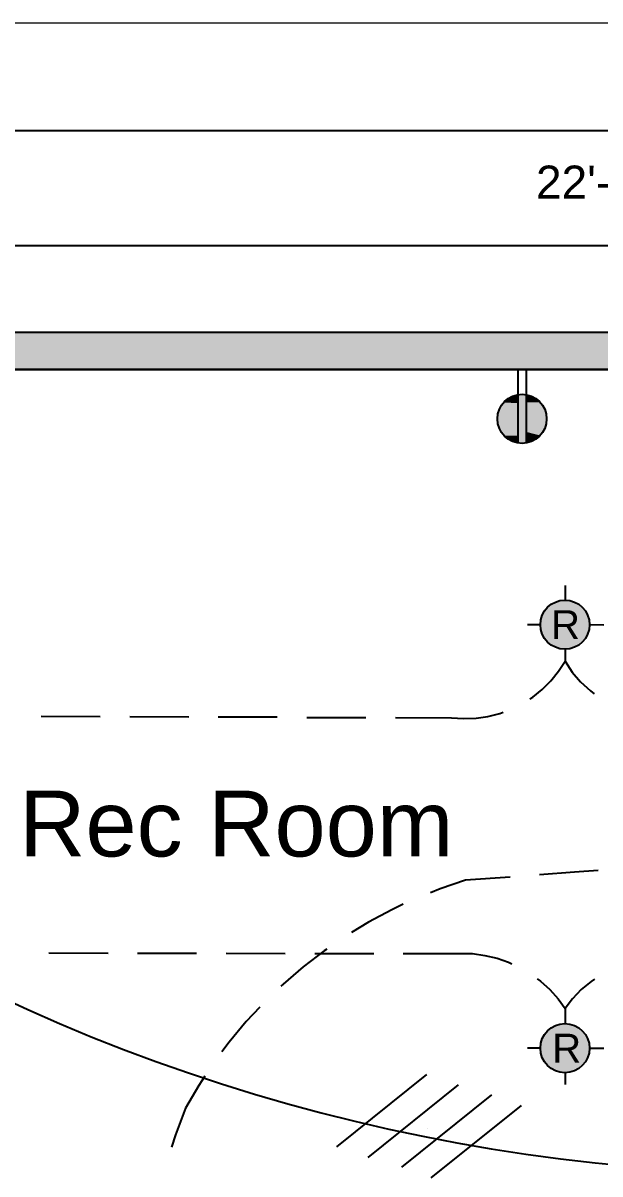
# Model space of a CAD drawing. Header units: millimetres. Extents: x -6528 to 8477, y -4350 to 6937.
# Drawn here: x -2721 to -941, y 3385 to 6937 of the extents above; entities that cross this region are included whole.
import ezdxf

# ---------------------------------------------------------------- set-up
doc = ezdxf.new("R2010")
doc.units = ezdxf.units.MM
doc.styles.add('PDF Arial', font='arial.ttf')

msp = doc.modelspace()

# ---------------------------------------------------------------- linework, layer by layer
at = {"color": 7, "lineweight": 0}
msp.add_lwpolyline([(-6528.3, -4349.5), (8476.7, -4349.5), (8476.7, 6937), (-6528.3, 6937)], close=True, dxfattribs=at)
at = {"color": 7, "lineweight": 25}
for points in [[(-4502, 6605.4), (6999.5, 6605.4)], [(-4502, 6250.7), (2233.9, 6250.7)], [(7113.7, 5031), (6999.5, 5031), (6999.5, 4980), (7113.7, 4980), (7113.7, 5982.2), (-4616.2, 5982.2), (-4616.2, 4980), (-4502, 4980), (-4502, 5868)], [(-4502, 5868), (2348.1, 5868), (-4502, 5868)], [(-1193, 5639.6), (-1193, 5869.2)], [(-1167.4, 5639.6), (-1167.4, 5869.2)], [(-1048.4, 5201.1), (-1048.4, 5155)], [(-1123.7, 5079.6), (-1165, 5079.6)], [(-929.3, 5078.4), (-971.9, 5079.6)], [(-1048.4, 5003.1), (-1048.4, 4967.9)], [(-1157.7, 4851.3), (-1148, 4856.1), (-1118.9, 4880.4), (-1092.1, 4907.1), (-1069, 4936.3), (-1048.4, 4967.9), (-1026.5, 4933.9), (-1001, 4903.5), (-970.6, 4875.6), (-958.5, 4867)], [(-2665.3, 4797.8), (-2483.1, 4796.6)], [(-2391.9, 4796.6), (-2209.7, 4795.4)], [(-1572, 4794.2), (-1399.5, 4792.9), (-1361.8, 4790.5), (-1322.9, 4791.7), (-1286.5, 4796.6), (-1250, 4806.3), (-1239.1, 4810)], [(-2118.6, 4795.4), (-1936.4, 4795.4)], [(-1845.3, 4794.2), (-1663.1, 4794.2)], [(-1218.5, 4301), (-1355.7, 4291.2), (-1433.5, 4264.5), (-1463.9, 4252.4)], [(-946.4, 4321.6), (-1019.2, 4316.8), (-1127.4, 4308.2)], [(-1547.7, 4217.1), (-1582.9, 4200.1), (-1654.6, 4162.5), (-1708, 4129.7)], [(-2641, 4067.7), (-2458.8, 4066.5)], [(-2367.6, 4066.5), (-2185.4, 4066.5)], [(-2094.3, 4066.5), (-1912.1, 4065.3)], [(-1783.3, 4078.7), (-1791.8, 4073.8), (-1856.2, 4024), (-1918.2, 3970.5), (-1925.5, 3964.5)], [(-1821, 4065.3), (-1638.8, 4065.3)], [(-1547.7, 4065.3), (-1333.9, 4065.3), (-1296.2, 4059.2), (-1258.6, 4050.7), (-1223.3, 4038.6), (-1212.4, 4033.7)], [(-1134.6, 3987.5), (-1124.9, 3980.3), (-1095.8, 3954.7), (-1070.3, 3925.6), (-1048.4, 3895.2), (-1048.4, 3849.1)], [(-957.3, 3986.3), (-968.2, 3979), (-998.6, 3954.7), (-1025.3, 3925.6), (-1048.4, 3895.2)], [(-1989.9, 3900.1), (-2032.4, 3855.1), (-2084.6, 3792), (-2107.7, 3761.6)], [(-1123.7, 3773.7), (-1165, 3773.7)], [(-929.3, 3772.5), (-971.9, 3772.5)], [(-1048.4, 3697.2), (-1048.4, 3660.8)], [(-2159.9, 3686.3), (-2178.1, 3658.3), (-2219.4, 3587.9), (-2251, 3505.3), (-2263.2, 3467.6)], [(-1476, 3692.4), (-1754.2, 3468.8)], [(-1378.8, 3659.6), (-1657, 3436)], [(-1275.6, 3629.2), (-1553.7, 3405.7)], [(-1184.5, 3596.4), (-1462.6, 3372.9)], [(-1472.4, 3525.9), (-1472.4, 3525.9)]]:
    msp.add_lwpolyline(points, dxfattribs=at)
for centre in [(-1181.4, 5715.6), (-1049, 5080.2), (-1049, 3773.1)]:
    msp.add_circle(centre, 75.9, dxfattribs=at)
msp.add_arc((-353.1, 9136.7), 5748.3, 209.23071, 278.18445, dxfattribs=at)
at = {"color": 252, "true_color": 0x959595, "transparency": 33554559}
for points in [[(3690.5, 5982.2), (-4616.2, 5982.2), (3690.5, 5868)], [(-4616.2, 5982.2), (3690.5, 5868), (-4616.2, 5868)]]:
    msp.add_solid(points, dxfattribs=at)
at = {"color": 102, "true_color": 0x12c44a, "transparency": 33554559}
for points in [[(-1179.6, 5790.3), (-1168.7, 5789.1), (-1193, 5789.1)], [(-1191.7, 5789.1), (-1191.7, 5789.1), (-1188.1, 5790.3)], [(-1191.7, 5789.1), (-1188.1, 5790.3), (-1184.5, 5790.3)], [(-1182, 5790.3), (-1178.4, 5790.3), (-1184.5, 5790.3)], [(-1178.4, 5790.3), (-1173.5, 5790.3), (-1169.9, 5789.1)], [(-1244, 5756.3), (-1193, 5755.1), (-1245.2, 5755.1)], [(-1244, 5755.1), (-1245.2, 5755.1), (-1245.2, 5755.1)], [(-1245.2, 5755.1), (-1245.2, 5753.8), (-1245.2, 5753.8)], [(-1245.2, 5755.1), (-1193, 5755.1), (-1193, 5755.1)], [(-1193, 5755.1), (-1193, 5755.1), (-1245.2, 5755.1)], [(-1193, 5755.1), (-1245.2, 5755.1), (-1193, 5752.6)], [(-1245.2, 5755.1), (-1193, 5752.6), (-1245.2, 5752.6)], [(-1241.5, 5758.7), (-1193, 5756.3), (-1244, 5756.3)], [(-1244, 5756.3), (-1244, 5756.3), (-1242.8, 5758.7)], [(-1244, 5756.3), (-1242.8, 5758.7), (-1241.5, 5758.7)], [(-1244, 5756.3), (-1244, 5755.1), (-1244, 5755.1)], [(-1193, 5756.3), (-1244, 5756.3), (-1193, 5755.1)], [(-1241.5, 5759.9), (-1241.5, 5758.7), (-1242.8, 5758.7)], [(-1240.3, 5759.9), (-1241.5, 5759.9), (-1241.5, 5759.9)], [(-1240.3, 5759.9), (-1193, 5758.7), (-1241.5, 5758.7)], [(-1193, 5758.7), (-1241.5, 5758.7), (-1193, 5756.3)], [(-1237.9, 5763.6), (-1193, 5759.9), (-1240.3, 5759.9)], [(-1237.9, 5763.6), (-1240.3, 5759.9), (-1240.3, 5759.9)], [(-1240.3, 5759.9), (-1240.3, 5759.9), (-1237.9, 5763.6)], [(-1193, 5759.9), (-1240.3, 5759.9), (-1193, 5758.7)], [(-1236.7, 5766), (-1237.9, 5764.8), (-1237.9, 5764.8)], [(-1236.7, 5766), (-1193, 5763.6), (-1237.9, 5763.6)], [(-1237.9, 5764.8), (-1237.9, 5763.6), (-1237.9, 5763.6)], [(-1193, 5763.6), (-1237.9, 5763.6), (-1193, 5759.9)], [(-1235.5, 5767.2), (-1236.7, 5766), (-1236.7, 5766)], [(-1235.5, 5767.2), (-1193, 5766), (-1236.7, 5766)], [(-1193, 5766), (-1236.7, 5766), (-1193, 5763.6)], [(-1234.3, 5767.2), (-1235.5, 5767.2), (-1235.5, 5767.2)], [(-1234.3, 5767.2), (-1193, 5767.2), (-1235.5, 5767.2)], [(-1193, 5767.2), (-1235.5, 5767.2), (-1193, 5766)], [(-1233, 5768.4), (-1193, 5767.2), (-1234.3, 5767.2)], [(-1233, 5768.4), (-1234.3, 5767.2), (-1234.3, 5767.2)], [(-1234.3, 5767.2), (-1234.3, 5767.2), (-1233, 5768.4)], [(-1230.6, 5770.8), (-1193, 5768.4), (-1233, 5768.4)], [(-1231.8, 5769.6), (-1233, 5768.4), (-1233, 5768.4)], [(-1193, 5768.4), (-1233, 5768.4), (-1193, 5767.2)], [(-1230.6, 5770.8), (-1231.8, 5769.6), (-1231.8, 5769.6)], [(-1228.2, 5773.3), (-1193, 5770.8), (-1230.6, 5770.8)], [(-1230.6, 5770.8), (-1230.6, 5770.8), (-1229.4, 5773.3)], [(-1230.6, 5770.8), (-1229.4, 5773.3), (-1228.2, 5773.3)], [(-1193, 5770.8), (-1230.6, 5770.8), (-1193, 5768.4)], [(-1227, 5774.5), (-1228.2, 5773.3), (-1229.4, 5773.3)], [(-1225.8, 5775.7), (-1193, 5773.3), (-1228.2, 5773.3)], [(-1193, 5773.3), (-1228.2, 5773.3), (-1193, 5770.8)], [(-1225.8, 5775.7), (-1227, 5774.5), (-1227, 5774.5)], [(-1222.1, 5778.1), (-1193, 5775.7), (-1225.8, 5775.7)], [(-1224.5, 5775.7), (-1225.8, 5775.7), (-1225.8, 5775.7)], [(-1225.8, 5775.7), (-1193, 5775.7), (-1193, 5775.7)], [(-1193, 5775.7), (-1193, 5775.7), (-1225.8, 5775.7)], [(-1193, 5775.7), (-1225.8, 5775.7), (-1193, 5773.3)], [(-1223.3, 5776.9), (-1224.5, 5775.7), (-1224.5, 5775.7)], [(-1220.9, 5778.1), (-1222.1, 5778.1), (-1223.3, 5778.1)], [(-1223.3, 5776.9), (-1223.3, 5776.9), (-1223.3, 5778.1)], [(-1223.3, 5776.9), (-1223.3, 5778.1), (-1222.1, 5778.1)], [(-1193, 5778.1), (-1220.9, 5778.1), (-1222.1, 5778.1)], [(-1193, 5778.1), (-1222.1, 5778.1), (-1193, 5775.7)], [(-1219.7, 5779.3), (-1220.9, 5778.1), (-1220.9, 5778.1)], [(-1219.7, 5779.3), (-1193, 5778.1), (-1220.9, 5778.1)], [(-1220.9, 5778.1), (-1193, 5778.1), (-1193, 5778.1)], [(-1217.3, 5780.6), (-1193, 5779.3), (-1219.7, 5779.3)], [(-1219.7, 5779.3), (-1219.7, 5779.3), (-1218.5, 5780.6)], [(-1219.7, 5779.3), (-1218.5, 5780.6), (-1217.3, 5780.6)], [(-1193, 5779.3), (-1219.7, 5779.3), (-1193, 5778.1)], [(-1216, 5781.8), (-1217.3, 5780.6), (-1218.5, 5780.6)], [(-1213.6, 5783), (-1193, 5780.6), (-1217.3, 5780.6)], [(-1193, 5780.6), (-1217.3, 5780.6), (-1193, 5779.3)], [(-1214.8, 5783), (-1213.6, 5783), (-1216, 5781.8)], [(-1212.4, 5783), (-1213.6, 5783), (-1214.8, 5783)], [(-1214.8, 5783), (-1213.6, 5783), (-1213.6, 5783)], [(-1213.6, 5783), (-1213.6, 5783), (-1214.8, 5783)], [(-1212.4, 5783), (-1193, 5783), (-1213.6, 5783)], [(-1213.6, 5783), (-1193, 5783), (-1193, 5783)], [(-1193, 5783), (-1193, 5783), (-1213.6, 5783)], [(-1193, 5783), (-1213.6, 5783), (-1193, 5780.6)], [(-1210, 5784.2), (-1211.2, 5784.2), (-1212.4, 5783)], [(-1210, 5784.2), (-1193, 5783), (-1212.4, 5783)], [(-1208.7, 5785.4), (-1210, 5784.2), (-1211.2, 5784.2)], [(-1211.2, 5784.2), (-1210, 5784.2), (-1210, 5784.2)], [(-1210, 5784.2), (-1210, 5784.2), (-1211.2, 5784.2)], [(-1206.3, 5785.4), (-1193, 5784.2), (-1210, 5784.2)], [(-1193, 5784.2), (-1210, 5784.2), (-1193, 5783)], [(-1206.3, 5785.4), (-1208.7, 5785.4), (-1208.7, 5785.4)], [(-1203.9, 5786.6), (-1205.1, 5786.6), (-1206.3, 5786.6)], [(-1205.1, 5786.6), (-1193, 5785.4), (-1206.3, 5785.4)], [(-1206.3, 5785.4), (-1206.3, 5785.4), (-1206.3, 5786.6)], [(-1206.3, 5785.4), (-1206.3, 5786.6), (-1205.1, 5786.6)], [(-1193, 5785.4), (-1206.3, 5785.4), (-1193, 5784.2)], [(-1193, 5786.6), (-1202.7, 5786.6), (-1205.1, 5786.6)], [(-1193, 5786.6), (-1205.1, 5786.6), (-1193, 5785.4)], [(-1201.5, 5787.9), (-1200.2, 5787.9), (-1203.9, 5786.6)], [(-1200.2, 5787.9), (-1193, 5786.6), (-1202.7, 5786.6)], [(-1202.7, 5786.6), (-1193, 5786.6), (-1193, 5786.6)], [(-1199, 5787.9), (-1200.2, 5787.9), (-1201.5, 5787.9)], [(-1201.5, 5787.9), (-1200.2, 5787.9), (-1200.2, 5787.9)], [(-1200.2, 5787.9), (-1200.2, 5787.9), (-1201.5, 5787.9)], [(-1197.8, 5787.9), (-1193, 5787.9), (-1200.2, 5787.9)], [(-1193, 5787.9), (-1200.2, 5787.9), (-1193, 5786.6)], [(-1197.8, 5787.9), (-1199, 5787.9), (-1199, 5787.9)], [(-1195.4, 5789.1), (-1193, 5787.9), (-1197.8, 5787.9)], [(-1197.8, 5787.9), (-1197.8, 5787.9), (-1196.6, 5789.1)], [(-1197.8, 5787.9), (-1196.6, 5789.1), (-1195.4, 5789.1)], [(-1195.4, 5789.1), (-1196.6, 5789.1), (-1196.6, 5789.1)], [(-1194.2, 5789.1), (-1195.4, 5789.1), (-1195.4, 5789.1)], [(-1194.2, 5789.1), (-1193, 5789.1), (-1195.4, 5789.1)], [(-1193, 5789.1), (-1195.4, 5789.1), (-1193, 5787.9)], [(-1193, 5789.1), (-1194.2, 5789.1), (-1194.2, 5789.1)], [(-1193, 5789.1), (-1194.2, 5789.1), (-1194.2, 5789.1)], [(-1194.2, 5789.1), (-1193, 5789.1), (-1193, 5789.1)], [(-1193, 5789.1), (-1193, 5789.1), (-1194.2, 5789.1)], [(-1194.2, 5789.1), (-1193, 5789.1), (-1193, 5789.1)], [(-1191.7, 5789.1), (-1193, 5789.1), (-1193, 5789.1)], [(-1167.4, 5789.1), (-1167.4, 5789.1), (-1193, 5789.1)], [(-1167.4, 5789.1), (-1193, 5789.1), (-1168.7, 5789.1)], [(-1167.4, 5789.1), (-1193, 5789.1), (-1167.4, 5639.6)], [(-1193, 5789.1), (-1167.4, 5639.6), (-1193, 5639.6)], [(-1169.9, 5789.1), (-1167.4, 5789.1), (-1168.7, 5789.1)], [(-1168.7, 5789.1), (-1167.4, 5789.1), (-1167.4, 5789.1)], [(-1167.4, 5789.1), (-1167.4, 5789.1), (-1168.7, 5789.1)], [(-1167.4, 5789.1), (-1160.2, 5787.9), (-1167.4, 5787.9)], [(-1160.2, 5787.9), (-1167.4, 5787.9), (-1146.8, 5783)], [(-1167.4, 5787.9), (-1146.8, 5783), (-1167.4, 5783)], [(-1146.8, 5783), (-1167.4, 5783), (-1134.6, 5775.7)], [(-1167.4, 5783), (-1134.6, 5775.7), (-1167.4, 5775.7)], [(-1134.6, 5775.7), (-1167.4, 5775.7), (-1124.9, 5766)], [(-1167.4, 5775.7), (-1124.9, 5766), (-1167.4, 5766)], [(-1124.9, 5766), (-1167.4, 5766), (-1116.4, 5755.1)], [(-1167.4, 5766), (-1116.4, 5755.1), (-1167.4, 5755.1)], [(-1116.4, 5755.1), (-1167.4, 5755.1), (-1110.3, 5741.7)], [(-1167.4, 5755.1), (-1110.3, 5741.7), (-1167.4, 5741.7)], [(-1254.9, 5728.3), (-1256.1, 5715), (-1256.1, 5715)], [(-1254.9, 5728.3), (-1193, 5715), (-1256.1, 5715)], [(-1253.7, 5733.2), (-1193, 5729.5), (-1254.9, 5729.5)], [(-1253.7, 5733.2), (-1254.9, 5729.5), (-1254.9, 5729.5)], [(-1254.9, 5729.5), (-1254.9, 5729.5), (-1253.7, 5733.2)], [(-1254.9, 5729.5), (-1254.9, 5728.3), (-1254.9, 5728.3)], [(-1193, 5729.5), (-1254.9, 5729.5), (-1193, 5728.3)], [(-1254.9, 5729.5), (-1193, 5728.3), (-1254.9, 5728.3)], [(-1254.9, 5728.3), (-1193, 5728.3), (-1193, 5728.3)], [(-1254.9, 5728.3), (-1193, 5728.3), (-1193, 5728.3)], [(-1193, 5728.3), (-1193, 5728.3), (-1254.9, 5728.3)], [(-1193, 5728.3), (-1254.9, 5728.3), (-1193, 5715)], [(-1251.3, 5740.5), (-1193, 5733.2), (-1253.7, 5733.2)], [(-1251.3, 5740.5), (-1253.7, 5733.2), (-1253.7, 5733.2)], [(-1253.7, 5733.2), (-1253.7, 5733.2), (-1251.3, 5740.5)], [(-1253.7, 5733.2), (-1193, 5733.2), (-1193, 5733.2)], [(-1193, 5733.2), (-1193, 5733.2), (-1253.7, 5733.2)], [(-1193, 5733.2), (-1253.7, 5733.2), (-1193, 5729.5)], [(-1248.8, 5746.6), (-1251.3, 5742.9), (-1251.3, 5742.9)], [(-1251.3, 5742.9), (-1251.3, 5742.9), (-1248.8, 5746.6)], [(-1251.3, 5742.9), (-1251.3, 5741.7), (-1251.3, 5741.7)], [(-1250, 5742.9), (-1193, 5741.7), (-1251.3, 5741.7)], [(-1251.3, 5741.7), (-1193, 5741.7), (-1193, 5741.7)], [(-1193, 5741.7), (-1193, 5741.7), (-1251.3, 5741.7)], [(-1251.3, 5740.5), (-1251.3, 5740.5), (-1251.3, 5741.7)], [(-1251.3, 5740.5), (-1251.3, 5741.7), (-1193, 5740.5)], [(-1251.3, 5741.7), (-1193, 5740.5), (-1193, 5741.7)], [(-1193, 5740.5), (-1251.3, 5740.5), (-1193, 5733.2)], [(-1248.8, 5746.6), (-1193, 5742.9), (-1250, 5742.9)], [(-1193, 5742.9), (-1250, 5742.9), (-1193, 5741.7)], [(-1245.2, 5752.6), (-1193, 5747.8), (-1248.8, 5747.8)], [(-1246.4, 5752.6), (-1248.8, 5747.8), (-1248.8, 5747.8)], [(-1248.8, 5747.8), (-1248.8, 5747.8), (-1246.4, 5752.6)], [(-1248.8, 5747.8), (-1248.8, 5746.6), (-1248.8, 5746.6)], [(-1193, 5747.8), (-1248.8, 5747.8), (-1193, 5746.6)], [(-1248.8, 5747.8), (-1193, 5746.6), (-1248.8, 5746.6)], [(-1193, 5746.6), (-1248.8, 5746.6), (-1193, 5742.9)], [(-1245.2, 5753.8), (-1246.4, 5752.6), (-1246.4, 5752.6)], [(-1193, 5752.6), (-1245.2, 5752.6), (-1193, 5747.8)], [(-1110.3, 5741.7), (-1167.4, 5741.7), (-1105.5, 5728.3)], [(-1167.4, 5741.7), (-1105.5, 5728.3), (-1167.4, 5728.3)], [(-1105.5, 5728.3), (-1167.4, 5728.3), (-1104.3, 5715)], [(-1167.4, 5728.3), (-1104.3, 5715), (-1167.4, 5715)], [(-1256.1, 5715), (-1254.9, 5701.6), (-1254.9, 5701.6)], [(-1193, 5715), (-1256.1, 5715), (-1193, 5700.4)], [(-1256.1, 5715), (-1193, 5700.4), (-1254.9, 5700.4)], [(-1254.9, 5701.6), (-1254.9, 5700.4), (-1254.9, 5700.4)], [(-1254.9, 5700.4), (-1193, 5700.4), (-1193, 5700.4)], [(-1193, 5700.4), (-1193, 5700.4), (-1254.9, 5700.4)], [(-1193, 5700.4), (-1254.9, 5700.4), (-1193, 5696.7)], [(-1254.9, 5700.4), (-1193, 5696.7), (-1253.7, 5696.7)], [(-1254.9, 5700.4), (-1253.7, 5696.7), (-1253.7, 5696.7)], [(-1253.7, 5696.7), (-1253.7, 5696.7), (-1254.9, 5700.4)], [(-1253.7, 5696.7), (-1253.7, 5695.5), (-1253.7, 5695.5)], [(-1253.7, 5696.7), (-1193, 5696.7), (-1193, 5696.7)], [(-1193, 5696.7), (-1193, 5696.7), (-1253.7, 5696.7)], [(-1193, 5696.7), (-1253.7, 5696.7), (-1193, 5695.5)], [(-1253.7, 5696.7), (-1193, 5695.5), (-1253.7, 5695.5)], [(-1193, 5695.5), (-1253.7, 5695.5), (-1193, 5688.2)], [(-1253.7, 5695.5), (-1193, 5688.2), (-1251.3, 5688.2)], [(-1253.7, 5695.5), (-1251.3, 5688.2), (-1251.3, 5688.2)], [(-1251.3, 5688.2), (-1251.3, 5688.2), (-1253.7, 5695.5)], [(-1251.3, 5688.2), (-1251.3, 5687), (-1251.3, 5687)], [(-1193, 5688.2), (-1251.3, 5688.2), (-1193, 5687)], [(-1251.3, 5688.2), (-1193, 5687), (-1251.3, 5687)], [(-1251.3, 5687), (-1193, 5687), (-1193, 5687)], [(-1193, 5687), (-1193, 5687), (-1251.3, 5687)], [(-1251.3, 5687), (-1251.3, 5685.8), (-1251.3, 5685.8)], [(-1193, 5687), (-1251.3, 5687), (-1193, 5685.8)], [(-1251.3, 5687), (-1193, 5685.8), (-1250, 5685.8)], [(-1251.3, 5685.8), (-1248.8, 5683.4), (-1248.8, 5683.4)], [(-1248.8, 5683.4), (-1248.8, 5683.4), (-1251.3, 5685.8)], [(-1193, 5685.8), (-1250, 5685.8), (-1193, 5683.4)], [(-1250, 5685.8), (-1193, 5683.4), (-1248.8, 5683.4)], [(-1104.3, 5715), (-1167.4, 5715), (-1105.5, 5700.4)], [(-1167.4, 5715), (-1105.5, 5700.4), (-1167.4, 5700.4)], [(-1105.5, 5700.4), (-1167.4, 5700.4), (-1110.3, 5687)], [(-1167.4, 5700.4), (-1110.3, 5687), (-1167.4, 5687)], [(-1110.3, 5687), (-1167.4, 5687), (-1116.4, 5674.9)], [(-1167.4, 5687), (-1116.4, 5674.9), (-1167.4, 5674.9)], [(-1248.8, 5683.4), (-1248.8, 5682.2), (-1248.8, 5682.2)], [(-1193, 5683.4), (-1248.8, 5683.4), (-1193, 5681)], [(-1248.8, 5683.4), (-1193, 5681), (-1248.8, 5681)], [(-1248.8, 5682.2), (-1248.8, 5681), (-1248.8, 5681)], [(-1193, 5681), (-1248.8, 5681), (-1193, 5676.1)], [(-1248.8, 5681), (-1193, 5676.1), (-1245.2, 5676.1)], [(-1248.8, 5681), (-1246.4, 5676.1), (-1246.4, 5676.1)], [(-1246.4, 5676.1), (-1246.4, 5676.1), (-1248.8, 5681)], [(-1246.4, 5676.1), (-1245.2, 5676.1), (-1245.2, 5676.1)], [(-1245.2, 5676.1), (-1245.2, 5674.9), (-1245.2, 5674.9)], [(-1193, 5676.1), (-1245.2, 5676.1), (-1193, 5674.9)], [(-1245.2, 5676.1), (-1193, 5674.9), (-1245.2, 5674.9)], [(-1245.2, 5674.9), (-1244, 5673.7), (-1244, 5673.7)], [(-1193, 5674.9), (-1245.2, 5674.9), (-1193, 5673.7)], [(-1245.2, 5674.9), (-1193, 5673.7), (-1244, 5673.7)], [(-1244, 5673.7), (-1244, 5672.4), (-1244, 5672.4)], [(-1193, 5673.7), (-1244, 5673.7), (-1193, 5671.2)], [(-1244, 5673.7), (-1193, 5671.2), (-1241.5, 5671.2)], [(-1244, 5672.4), (-1241.5, 5671.2), (-1242.8, 5671.2)], [(-1242.8, 5671.2), (-1241.5, 5671.2), (-1241.5, 5670)], [(-1193, 5671.2), (-1241.5, 5671.2), (-1193, 5670)], [(-1241.5, 5671.2), (-1193, 5670), (-1241.5, 5670)], [(-1241.5, 5670), (-1240.3, 5668.8), (-1240.3, 5668.8)], [(-1193, 5670), (-1241.5, 5670), (-1193, 5668.8)], [(-1241.5, 5670), (-1193, 5668.8), (-1240.3, 5668.8)], [(-1193, 5668.8), (-1240.3, 5668.8), (-1193, 5665.2)], [(-1240.3, 5668.8), (-1193, 5665.2), (-1237.9, 5665.2)], [(-1240.3, 5668.8), (-1237.9, 5665.2), (-1237.9, 5665.2)], [(-1237.9, 5665.2), (-1237.9, 5665.2), (-1240.3, 5668.8)], [(-1237.9, 5665.2), (-1237.9, 5663.9), (-1237.9, 5663.9)], [(-1193, 5665.2), (-1237.9, 5665.2), (-1193, 5663.9)], [(-1237.9, 5665.2), (-1193, 5663.9), (-1236.7, 5663.9)], [(-1237.9, 5663.9), (-1236.7, 5663.9), (-1236.7, 5663.9)], [(-1236.7, 5663.9), (-1235.5, 5662.7), (-1235.5, 5662.7)], [(-1236.7, 5663.9), (-1193, 5663.9), (-1193, 5663.9)], [(-1193, 5663.9), (-1193, 5663.9), (-1236.7, 5663.9)], [(-1193, 5663.9), (-1236.7, 5663.9), (-1193, 5660.3)], [(-1236.7, 5663.9), (-1193, 5660.3), (-1233, 5660.3)], [(-1235.5, 5662.7), (-1234.3, 5661.5), (-1234.3, 5661.5)], [(-1234.3, 5661.5), (-1233, 5660.3), (-1233, 5660.3)], [(-1233, 5660.3), (-1233, 5660.3), (-1234.3, 5661.5)], [(-1233, 5660.3), (-1231.8, 5659.1), (-1231.8, 5659.1)], [(-1193, 5660.3), (-1233, 5660.3), (-1193, 5659.1)], [(-1233, 5660.3), (-1193, 5659.1), (-1231.8, 5659.1)], [(-1231.8, 5659.1), (-1230.6, 5657.9), (-1230.6, 5657.9)], [(-1193, 5659.1), (-1231.8, 5659.1), (-1193, 5657.9)], [(-1231.8, 5659.1), (-1193, 5657.9), (-1230.6, 5657.9)], [(-1193, 5657.9), (-1230.6, 5657.9), (-1193, 5656.7)], [(-1230.6, 5657.9), (-1193, 5656.7), (-1228.2, 5656.7)], [(-1230.6, 5657.9), (-1228.2, 5656.7), (-1229.4, 5656.7)], [(-1229.4, 5656.7), (-1228.2, 5656.7), (-1227, 5655.4)], [(-1193, 5656.7), (-1228.2, 5656.7), (-1193, 5654.2)], [(-1228.2, 5656.7), (-1193, 5654.2), (-1225.8, 5654.2)], [(-1227, 5655.4), (-1225.8, 5654.2), (-1225.8, 5654.2)], [(-1225.8, 5654.2), (-1224.5, 5653), (-1224.5, 5653)], [(-1193, 5654.2), (-1225.8, 5654.2), (-1193, 5653)], [(-1225.8, 5654.2), (-1193, 5653), (-1224.5, 5653)], [(-1224.5, 5653), (-1223.3, 5651.8), (-1223.3, 5651.8)], [(-1193, 5653), (-1224.5, 5653), (-1193, 5651.8)], [(-1224.5, 5653), (-1193, 5651.8), (-1222.1, 5651.8)], [(-1223.3, 5651.8), (-1222.1, 5651.8), (-1220.9, 5650.6)], [(-1223.3, 5651.8), (-1222.1, 5651.8), (-1222.1, 5651.8)], [(-1222.1, 5651.8), (-1222.1, 5651.8), (-1223.3, 5651.8)], [(-1193, 5651.8), (-1222.1, 5651.8), (-1193, 5650.6)], [(-1222.1, 5651.8), (-1193, 5650.6), (-1220.9, 5650.6)], [(-1220.9, 5650.6), (-1219.7, 5649.4), (-1219.7, 5649.4)], [(-1193, 5650.6), (-1220.9, 5650.6), (-1193, 5649.4)], [(-1220.9, 5650.6), (-1193, 5649.4), (-1219.7, 5649.4)], [(-1193, 5649.4), (-1219.7, 5649.4), (-1193, 5648.2)], [(-1219.7, 5649.4), (-1193, 5648.2), (-1217.3, 5648.2)], [(-1219.7, 5649.4), (-1217.3, 5648.2), (-1218.5, 5648.2)], [(-1218.5, 5648.2), (-1217.3, 5648.2), (-1216, 5648.2)], [(-1217.3, 5648.2), (-1193, 5648.2), (-1216, 5648.2)], [(-1216, 5648.2), (-1213.6, 5646.9), (-1214.8, 5646.9)], [(-1193, 5648.2), (-1216, 5648.2), (-1193, 5646.9)], [(-1216, 5648.2), (-1193, 5646.9), (-1213.6, 5646.9)], [(-1116.4, 5674.9), (-1167.4, 5674.9), (-1124.9, 5663.9)], [(-1167.4, 5674.9), (-1124.9, 5663.9), (-1167.4, 5663.9)], [(-1124.9, 5663.9), (-1167.4, 5663.9), (-1134.6, 5654.2)], [(-1167.4, 5663.9), (-1134.6, 5654.2), (-1167.4, 5654.2)], [(-1134.6, 5654.2), (-1167.4, 5654.2), (-1146.8, 5646.9)], [(-1167.4, 5654.2), (-1146.8, 5646.9), (-1167.4, 5646.9)], [(-1214.8, 5646.9), (-1213.6, 5646.9), (-1212.4, 5645.7)], [(-1214.8, 5646.9), (-1213.6, 5646.9), (-1213.6, 5646.9)], [(-1213.6, 5646.9), (-1213.6, 5646.9), (-1214.8, 5646.9)], [(-1193, 5646.9), (-1213.6, 5646.9), (-1193, 5645.7)], [(-1213.6, 5646.9), (-1193, 5645.7), (-1210, 5645.7)], [(-1212.4, 5645.7), (-1210, 5645.7), (-1211.2, 5645.7)], [(-1210, 5645.7), (-1211.2, 5645.7), (-1210, 5644.5)], [(-1211.2, 5645.7), (-1210, 5644.5), (-1211.2, 5644.5)], [(-1211.2, 5644.5), (-1210, 5644.5), (-1208.7, 5644.5)], [(-1193, 5645.7), (-1210, 5645.7), (-1193, 5644.5)], [(-1210, 5645.7), (-1193, 5644.5), (-1210, 5644.5)], [(-1210, 5644.5), (-1193, 5644.5), (-1207.5, 5644.5)], [(-1208.7, 5644.5), (-1206.3, 5643.3), (-1206.3, 5643.3)], [(-1193, 5644.5), (-1207.5, 5644.5), (-1193, 5643.3)], [(-1207.5, 5644.5), (-1193, 5643.3), (-1206.3, 5643.3)], [(-1205.1, 5643.3), (-1205.1, 5643.3), (-1206.3, 5643.3)], [(-1206.3, 5643.3), (-1205.1, 5643.3), (-1203.9, 5642.1)], [(-1193, 5643.3), (-1206.3, 5643.3), (-1193, 5642.1)], [(-1206.3, 5643.3), (-1193, 5642.1), (-1200.2, 5642.1)], [(-1203.9, 5642.1), (-1200.2, 5642.1), (-1201.5, 5642.1)], [(-1201.5, 5642.1), (-1200.2, 5642.1), (-1199, 5640.9)], [(-1201.5, 5642.1), (-1200.2, 5642.1), (-1200.2, 5642.1)], [(-1200.2, 5642.1), (-1200.2, 5642.1), (-1201.5, 5642.1)], [(-1200.2, 5642.1), (-1193, 5642.1), (-1193, 5642.1)], [(-1193, 5642.1), (-1193, 5642.1), (-1200.2, 5642.1)], [(-1193, 5642.1), (-1200.2, 5642.1), (-1193, 5640.9)], [(-1200.2, 5642.1), (-1193, 5640.9), (-1197.8, 5640.9)], [(-1199, 5640.9), (-1197.8, 5640.9), (-1197.8, 5640.9)], [(-1197.8, 5640.9), (-1193, 5640.9), (-1195.4, 5640.9)], [(-1197.8, 5640.9), (-1195.4, 5640.9), (-1196.6, 5640.9)], [(-1196.6, 5640.9), (-1195.4, 5640.9), (-1195.4, 5640.9)], [(-1195.4, 5640.9), (-1194.2, 5639.6), (-1194.2, 5639.6)], [(-1193, 5640.9), (-1195.4, 5640.9), (-1193, 5639.6)], [(-1195.4, 5640.9), (-1193, 5639.6), (-1194.2, 5639.6)], [(-1194.2, 5639.6), (-1193, 5639.6), (-1193, 5639.6)], [(-1194.2, 5639.6), (-1193, 5639.6), (-1193, 5639.6)], [(-1193, 5639.6), (-1193, 5639.6), (-1194.2, 5639.6)], [(-1194.2, 5639.6), (-1193, 5639.6), (-1193, 5639.6)], [(-1193, 5639.6), (-1193, 5639.6), (-1194.2, 5639.6)], [(-1194.2, 5639.6), (-1193, 5639.6), (-1193, 5639.6)], [(-1193, 5639.6), (-1193, 5639.6), (-1194.2, 5639.6)], [(-1193, 5639.6), (-1191.7, 5639.6), (-1191.7, 5639.6)], [(-1167.4, 5639.6), (-1168.7, 5639.6), (-1193, 5639.6)], [(-1193, 5639.6), (-1168.7, 5639.6), (-1179.6, 5638.4)], [(-1191.7, 5639.6), (-1184.5, 5639.6), (-1188.1, 5639.6)], [(-1184.5, 5639.6), (-1178.4, 5639.6), (-1182, 5638.4)], [(-1169.9, 5639.6), (-1173.5, 5639.6), (-1178.4, 5639.6)], [(-1167.4, 5639.6), (-1168.7, 5639.6), (-1169.9, 5639.6)], [(-1168.7, 5639.6), (-1169.9, 5639.6), (-1169.9, 5639.6)], [(-1167.4, 5639.6), (-1168.7, 5639.6), (-1168.7, 5639.6)], [(-1168.7, 5639.6), (-1167.4, 5639.6), (-1167.4, 5639.6)], [(-1167.4, 5639.6), (-1167.4, 5639.6), (-1168.7, 5639.6)], [(-1146.8, 5646.9), (-1167.4, 5646.9), (-1160.2, 5642.1)], [(-1167.4, 5646.9), (-1160.2, 5642.1), (-1167.4, 5642.1)], [(-1167.4, 5640.9), (-1167.4, 5640.9), (-1167.4, 5642.1)], [(-1167.4, 5640.9), (-1167.4, 5642.1), (-1160.2, 5642.1)], [(-1167.4, 5640.9), (-1167.4, 5639.6), (-1167.4, 5639.6)]]:
    msp.add_solid(points, dxfattribs=at)
at = {"color": 2, "transparency": 33554559}
for points in [[(-1069, 5152.5), (-1014.4, 5147.7), (-1082.4, 5147.7)], [(-1055.7, 5155), (-1027.7, 5152.5), (-1069, 5152.5)], [(-1027.7, 5152.5), (-1069, 5152.5), (-1014.4, 5147.7)], [(-1041.1, 5155), (-1055.7, 5155), (-1027.7, 5152.5)], [(-1112.8, 5119.7), (-977.9, 5106.4), (-1118.9, 5106.4)], [(-1104.3, 5130.7), (-984, 5119.7), (-1112.8, 5119.7)], [(-984, 5119.7), (-1112.8, 5119.7), (-977.9, 5106.4)], [(-1094.6, 5140.4), (-992.5, 5130.7), (-1104.3, 5130.7)], [(-992.5, 5130.7), (-1104.3, 5130.7), (-984, 5119.7)], [(-1082.4, 5147.7), (-1002.2, 5140.4), (-1094.6, 5140.4)], [(-1002.2, 5140.4), (-1094.6, 5140.4), (-992.5, 5130.7)], [(-1014.4, 5147.7), (-1082.4, 5147.7), (-1002.2, 5140.4)], [(-1122.5, 5093), (-971.9, 5079.6), (-1123.7, 5079.6)], [(-971.9, 5079.6), (-1123.7, 5079.6), (-974.3, 5065.1)], [(-1123.7, 5079.6), (-974.3, 5065.1), (-1122.5, 5065.1)], [(-1118.9, 5106.4), (-974.3, 5093), (-1122.5, 5093)], [(-974.3, 5093), (-1122.5, 5093), (-971.9, 5079.6)], [(-977.9, 5106.4), (-1118.9, 5106.4), (-974.3, 5093)], [(-974.3, 5065.1), (-1122.5, 5065.1), (-977.9, 5051.7)], [(-1122.5, 5065.1), (-977.9, 5051.7), (-1118.9, 5051.7)], [(-977.9, 5051.7), (-1118.9, 5051.7), (-984, 5039.5)], [(-1118.9, 5051.7), (-984, 5039.5), (-1112.8, 5039.5)], [(-984, 5039.5), (-1112.8, 5039.5), (-992.5, 5028.6)], [(-1112.8, 5039.5), (-992.5, 5028.6), (-1104.3, 5028.6)], [(-992.5, 5028.6), (-1104.3, 5028.6), (-1002.2, 5018.9)], [(-1104.3, 5028.6), (-1002.2, 5018.9), (-1094.6, 5018.9)], [(-1002.2, 5018.9), (-1094.6, 5018.9), (-1014.4, 5011.6)], [(-1094.6, 5018.9), (-1014.4, 5011.6), (-1082.4, 5011.6)], [(-1014.4, 5011.6), (-1082.4, 5011.6), (-1027.7, 5006.7)], [(-1082.4, 5011.6), (-1027.7, 5006.7), (-1069, 5006.7)], [(-1027.7, 5006.7), (-1069, 5006.7), (-1041.1, 5004.3)], [(-1069, 5006.7), (-1041.1, 5004.3), (-1055.7, 5004.3)], [(-1082.4, 3840.6), (-1002.2, 3833.3), (-1094.6, 3833.3)], [(-1069, 3845.4), (-1014.4, 3840.6), (-1082.4, 3840.6)], [(-1014.4, 3840.6), (-1082.4, 3840.6), (-1002.2, 3833.3)], [(-1055.7, 3847.8), (-1027.7, 3845.4), (-1069, 3845.4)], [(-1027.7, 3845.4), (-1069, 3845.4), (-1014.4, 3840.6)], [(-1041.1, 3847.8), (-1055.7, 3847.8), (-1027.7, 3845.4)], [(-1112.8, 3812.6), (-977.9, 3800.5), (-1118.9, 3800.5)], [(-1104.3, 3823.5), (-984, 3812.6), (-1112.8, 3812.6)], [(-984, 3812.6), (-1112.8, 3812.6), (-977.9, 3800.5)], [(-1094.6, 3833.3), (-992.5, 3823.5), (-1104.3, 3823.5)], [(-992.5, 3823.5), (-1104.3, 3823.5), (-984, 3812.6)], [(-1002.2, 3833.3), (-1094.6, 3833.3), (-992.5, 3823.5)], [(-1122.5, 3787.1), (-971.9, 3772.5), (-1123.7, 3772.5)], [(-971.9, 3772.5), (-1123.7, 3772.5), (-974.3, 3759.2)], [(-1123.7, 3772.5), (-974.3, 3759.2), (-1122.5, 3759.2)], [(-1118.9, 3800.5), (-974.3, 3787.1), (-1122.5, 3787.1)], [(-974.3, 3787.1), (-1122.5, 3787.1), (-971.9, 3772.5)], [(-977.9, 3800.5), (-1118.9, 3800.5), (-974.3, 3787.1)], [(-974.3, 3759.2), (-1122.5, 3759.2), (-977.9, 3745.8)], [(-1122.5, 3759.2), (-977.9, 3745.8), (-1118.9, 3745.8)], [(-977.9, 3745.8), (-1118.9, 3745.8), (-984, 3732.4)], [(-1118.9, 3745.8), (-984, 3732.4), (-1112.8, 3732.4)], [(-984, 3732.4), (-1112.8, 3732.4), (-992.5, 3721.5)], [(-1112.8, 3732.4), (-992.5, 3721.5), (-1104.3, 3721.5)], [(-992.5, 3721.5), (-1104.3, 3721.5), (-1002.2, 3711.8)], [(-1104.3, 3721.5), (-1002.2, 3711.8), (-1094.6, 3711.8)], [(-1002.2, 3711.8), (-1094.6, 3711.8), (-1014.4, 3704.5)], [(-1094.6, 3711.8), (-1014.4, 3704.5), (-1082.4, 3704.5)], [(-1014.4, 3704.5), (-1082.4, 3704.5), (-1027.7, 3699.6)], [(-1082.4, 3704.5), (-1027.7, 3699.6), (-1069, 3699.6)], [(-1027.7, 3699.6), (-1069, 3699.6), (-1041.1, 3697.2)], [(-1069, 3699.6), (-1041.1, 3697.2), (-1055.7, 3697.2)]]:
    msp.add_solid(points, dxfattribs=at)

# ---------------------------------------------------------------- texts
at = {"color": 7, "attachment_point": 7, "style": 'PDF Arial'}
for s, insert, char_height in [("22'-1 5", (-1138.3, 6394), 101.55), ('R', (-1092.1, 5035.9), 88.9), ('Rec Room', (-2733.3, 4362), 203.11), ('R', (-1088.5, 3728.8), 88.9)]:
    msp.add_mtext(s, dxfattribs=dict(at, insert=insert, char_height=char_height))

doc.saveas('drawing.dxf')
